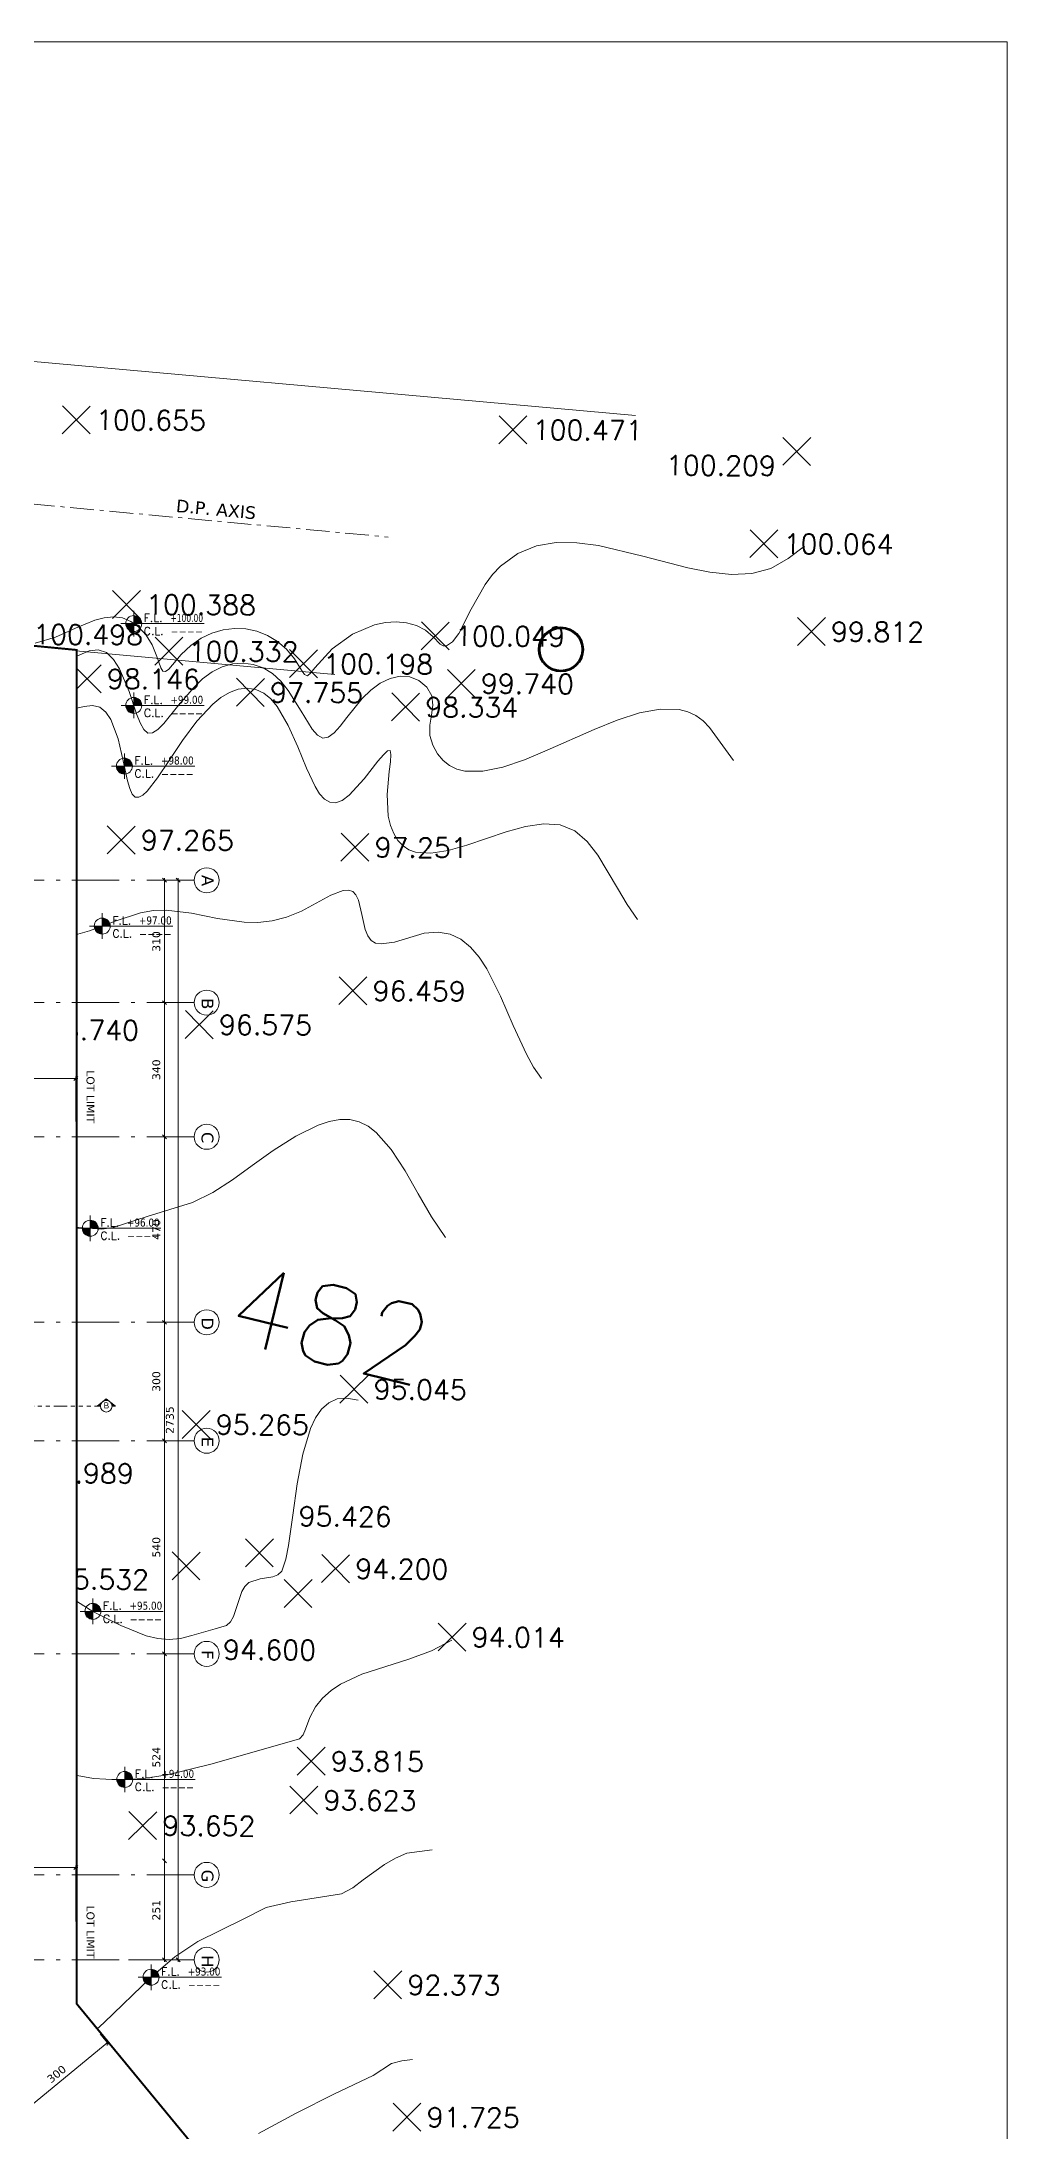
# Model space of a CAD drawing. Header units: inches. Extents: x -48 to 777, y -156 to 510.
# Drawn here: x 213.3 to 237.7, y 222.4 to 275.3 of the extents above; entities that cross this region are included whole.
import ezdxf
from ezdxf.enums import TextEntityAlignment as Align

# ---------------------------------------------------------------- set-up
doc = ezdxf.new("R2010")
doc.units = ezdxf.units.IN
doc.header["$MEASUREMENT"] = 0
doc.set_wipeout_variables(frame=1)
for name, pattern in [('ACAD_ISO06W100', [36, 24, -3, 0, -3, 0, -3, 0, -3]), ('ACAD_ISO10W100', [18, 12, -3, 0, -3]), ('HIDDEN', [0.375, 0.25, -0.125]), ('NUHA', [1.45, 0.75, -0.25, 0.2, -0.25])]:
    doc.linetypes.add(name, pattern=pattern)
doc.layers.get('Defpoints').update_dxf_attribs({"lineweight": 5})
for name, color, linetype, lineweight in [('A-ANNOTATION', 34, 'Continuous', 5), ('A-AXIS', 253, 'ACAD_ISO10W100', 5), ('A-AXIS ST', 251, 'ACAD_ISO10W100', 5), ('A-DIM', 9, 'Continuous', 5), ('A-HIDDEN', 254, 'HIDDEN', 5), ('A-LEVELS', 139, 'Continuous', 20), ('A-LIMIT LOT', 235, 'ACAD_ISO10W100', 20), ('A-LIMIT ROAD', 69, 'Continuous', 20), ('A-NOTES', 151, 'Continuous', 20), ('A-SIGNS1', 20, 'Continuous', 15), ('A-SIGNS2', 30, 'Continuous', 15), ('A-TEXT', 50, 'Continuous', 15)]:
    doc.layers.add(name, color=color, linetype=linetype, lineweight=lineweight)
doc.layers.add('pts pc', color=7, linetype='Continuous')
doc.styles.add('2mm', font='simplex.shx', dxfattribs={"height": 0.5})
doc.styles.add('5mm', font='simplex_.ttf', dxfattribs={"height": 5})
doc.styles.add('ROMAND', font='verdana.ttf')
doc.styles.add('ROMANS', font='romans__.ttf', dxfattribs={"height": 0.14})
doc.styles.add('Stretch', font='GOTHIC.TTF', dxfattribs={"width": 0.75, "height": 0.2})
doc.dimstyles.new('M-1.100', dxfattribs={"dimtxt": 0.2, "dimasz": 0.1, "dimexe": 0.05, "dimexo": 0.05, "dimgap": 0.1, "dimtad": 1, "dimlfac": 100, "dimrnd": 0.5, "dimzin": 9, "dimdsep": 46, "dimtxsty": 'ROMAND', "dimblk": 'OBLIQUE', "dimcen": 1, "dimdle": 0.05, "dimclrd": 256, "dimclre": 256, "dimclrt": 2, "dimadec": 0, "dimazin": 0, "dimtfac": 0.666667, "dimtmove": 2, "dimatfit": 3, "dimfxl": 0.04, "dimtolj": 1, "dimtzin": 5, "dimlwd": -1, "dimlwe": -1, "dimarcsym": 0})

# ---------------------------------------------------------------- blocks, each defined once
blk = doc.blocks.new('_Oblique')
at = {"color": 0, "linetype": 'ByBlock', "lineweight": -2}
blk.add_line((-0.5, -0.5), (0.5, 0.5), dxfattribs=at)
blk = doc.blocks.new('*D549')
at = {"layer": 'A-DIM', "transparency": 16777216}
for p, q in [((656.818, 330.269), (656.914, 330.269)), ((656.864, 330.319), (656.864, 327.119)), ((656.818, 327.169), (656.914, 327.169))]:
    blk.add_line(p, q, dxfattribs=at)
at = {"layer": 'Defpoints', "color": 0, "transparency": 16777216}
for p in [(656.768, 330.269), (656.768, 327.169), (656.864, 327.169)]:
    blk.add_point(p, dxfattribs=at)
at = {"layer": 'A-DIM', "transparency": 16777216, "xscale": 0.1, "yscale": 0.1, "zscale": 0.1}
for p, rotation in [((656.864, 330.269), 90), ((656.864, 327.169), 270)]:
    blk.add_blockref('_Oblique', p, dxfattribs=dict(at, rotation=rotation))
at = {"layer": 'A-DIM', "color": 2, "transparency": 16777216, "insert": (656.66, 328.719), "char_height": 0.2, "attachment_point": 5, "rotation": 90, "style": 'ROMAND'}
blk.add_mtext('\\A1;310', dxfattribs=at)
blk = doc.blocks.new('*D550')
at = {"layer": 'A-DIM', "transparency": 16777216}
for p, q in [((656.864, 327.219), (656.864, 323.719)), ((656.818, 327.169), (656.914, 327.169)), ((656.715, 323.769), (656.914, 323.769))]:
    blk.add_line(p, q, dxfattribs=at)
at = {"layer": 'Defpoints', "color": 0, "transparency": 16777216}
for p in [(656.768, 327.169), (656.665, 323.769), (656.864, 323.769)]:
    blk.add_point(p, dxfattribs=at)
at = {"layer": 'A-DIM', "transparency": 16777216, "xscale": 0.1, "yscale": 0.1, "zscale": 0.1}
for p, rotation in [((656.864, 327.169), 90), ((656.864, 323.769), 270)]:
    blk.add_blockref('_Oblique', p, dxfattribs=dict(at, rotation=rotation))
at = {"layer": 'A-DIM', "color": 2, "transparency": 16777216, "insert": (656.66, 325.469), "char_height": 0.2, "attachment_point": 5, "rotation": 90, "style": 'ROMAND'}
blk.add_mtext('\\A1;340', dxfattribs=at)
blk = doc.blocks.new('*D551')
at = {"layer": 'A-DIM', "transparency": 16777216}
for p, q in [((656.715, 323.769), (656.914, 323.769)), ((656.864, 323.819), (656.864, 319.019)), ((656.51, 319.069), (656.914, 319.069))]:
    blk.add_line(p, q, dxfattribs=at)
at = {"layer": 'Defpoints', "color": 0, "transparency": 16777216}
for p in [(656.665, 323.769), (656.46, 319.069), (656.864, 319.069)]:
    blk.add_point(p, dxfattribs=at)
at = {"layer": 'A-DIM', "transparency": 16777216, "xscale": 0.1, "yscale": 0.1, "zscale": 0.1}
for p, rotation in [((656.864, 323.769), 90), ((656.864, 319.069), 270)]:
    blk.add_blockref('_Oblique', p, dxfattribs=dict(at, rotation=rotation))
at = {"layer": 'A-DIM', "color": 2, "transparency": 16777216, "insert": (656.66, 321.419), "char_height": 0.2, "attachment_point": 5, "rotation": 90, "style": 'ROMAND'}
blk.add_mtext('\\A1;470', dxfattribs=at)
blk = doc.blocks.new('*D552')
at = {"layer": 'A-DIM', "transparency": 16777216}
for p, q in [((656.51, 319.069), (656.914, 319.069)), ((656.864, 319.119), (656.864, 316.018)), ((656.51, 316.068), (656.914, 316.068))]:
    blk.add_line(p, q, dxfattribs=at)
at = {"layer": 'Defpoints', "color": 0, "transparency": 16777216}
for p in [(656.46, 319.069), (656.46, 316.068), (656.864, 316.068)]:
    blk.add_point(p, dxfattribs=at)
at = {"layer": 'A-DIM', "transparency": 16777216, "xscale": 0.1, "yscale": 0.1, "zscale": 0.1}
for p, rotation in [((656.864, 319.069), 90), ((656.864, 316.068), 270)]:
    blk.add_blockref('_Oblique', p, dxfattribs=dict(at, rotation=rotation))
at = {"layer": 'A-DIM', "color": 2, "transparency": 16777216, "insert": (656.66, 317.569), "char_height": 0.2, "attachment_point": 5, "rotation": 90, "style": 'ROMAND'}
blk.add_mtext('\\A1;300', dxfattribs=at)
blk = doc.blocks.new('*D553')
at = {"layer": 'A-DIM', "transparency": 16777216}
for p, q in [((656.864, 316.118), (656.864, 310.618)), ((656.51, 316.068), (656.914, 316.068)), ((656.51, 310.668), (656.914, 310.668))]:
    blk.add_line(p, q, dxfattribs=at)
at = {"layer": 'Defpoints', "color": 0, "transparency": 16777216}
for p in [(656.46, 316.068), (656.46, 310.668), (656.864, 310.668)]:
    blk.add_point(p, dxfattribs=at)
at = {"layer": 'A-DIM', "transparency": 16777216, "xscale": 0.1, "yscale": 0.1, "zscale": 0.1}
for p, rotation in [((656.864, 316.068), 90), ((656.864, 310.668), 270)]:
    blk.add_blockref('_Oblique', p, dxfattribs=dict(at, rotation=rotation))
at = {"layer": 'A-DIM', "color": 2, "transparency": 16777216, "insert": (656.66, 313.368), "char_height": 0.2, "attachment_point": 5, "rotation": 90, "style": 'ROMAND'}
blk.add_mtext('\\A1;540', dxfattribs=at)
blk = doc.blocks.new('*D554')
at = {"layer": 'A-DIM', "transparency": 16777216}
for p, q in [((656.51, 310.668), (656.914, 310.668)), ((656.864, 310.718), (656.864, 305.376))]:
    blk.add_line(p, q, dxfattribs=at)
at = {"layer": 'Defpoints', "color": 0, "transparency": 16777216}
for p in [(656.46, 310.668), (656.864, 305.426), (656.864, 305.426)]:
    blk.add_point(p, dxfattribs=at)
at = {"layer": 'A-DIM', "transparency": 16777216, "xscale": 0.1, "yscale": 0.1, "zscale": 0.1}
for p, rotation in [((656.864, 310.668), 90), ((656.864, 305.426), 270)]:
    blk.add_blockref('_Oblique', p, dxfattribs=dict(at, rotation=rotation))
at = {"layer": 'A-DIM', "color": 2, "transparency": 16777216, "insert": (656.66, 308.047), "char_height": 0.2, "attachment_point": 5, "rotation": 90, "style": 'ROMAND'}
blk.add_mtext('\\A1;524', dxfattribs=at)
blk = doc.blocks.new('*D555')
at = {"layer": 'A-DIM', "transparency": 16777216}
for p, q in [((656.864, 302.868), (656.864, 305.476)), ((656.344, 302.918), (656.914, 302.918))]:
    blk.add_line(p, q, dxfattribs=at)
at = {"layer": 'Defpoints', "color": 0, "transparency": 16777216}
for p in [(656.864, 305.426), (656.864, 305.426), (656.294, 302.918)]:
    blk.add_point(p, dxfattribs=at)
at = {"layer": 'A-DIM', "transparency": 16777216, "xscale": 0.1, "yscale": 0.1, "zscale": 0.1}
for p, rotation in [((656.864, 305.426), 90), ((656.864, 302.918), 270)]:
    blk.add_blockref('_Oblique', p, dxfattribs=dict(at, rotation=rotation))
at = {"layer": 'A-DIM', "color": 2, "transparency": 16777216, "insert": (656.66, 304.172), "char_height": 0.2, "attachment_point": 5, "rotation": 90, "style": 'ROMAND'}
blk.add_mtext('\\A1;251', dxfattribs=at)
blk = doc.blocks.new('*D556')
at = {"layer": 'A-DIM', "transparency": 16777216}
for p, q in [((656.665, 330.269), (657.259, 330.269)), ((657.209, 302.868), (657.209, 330.319)), ((655.957, 302.918), (657.259, 302.918))]:
    blk.add_line(p, q, dxfattribs=at)
at = {"layer": 'Defpoints', "color": 0, "transparency": 16777216}
for p in [(656.615, 330.269), (657.209, 330.269), (655.907, 302.918)]:
    blk.add_point(p, dxfattribs=at)
at = {"layer": 'A-DIM', "transparency": 16777216, "xscale": 0.1, "yscale": 0.1, "zscale": 0.1}
for p, rotation in [((657.209, 330.269), 90), ((657.209, 302.918), 270)]:
    blk.add_blockref('_Oblique', p, dxfattribs=dict(at, rotation=rotation))
at = {"layer": 'A-DIM', "color": 2, "transparency": 16777216, "insert": (657.004, 316.593), "char_height": 0.2, "attachment_point": 5, "rotation": 90, "style": 'ROMAND'}
blk.add_mtext('\\A1;2735', dxfattribs=at)
blk = doc.blocks.new('*D974')
at = {"layer": 'A-DIM', "transparency": 16777216}
for p, q in [((-315969.27, -27907.07), (-315972.37, -27907.07)), ((-315972.32, -27908.161), (-315972.32, -27907.02)), ((-315969.32, -27908.161), (-315969.32, -27907.02))]:
    blk.add_line(p, q, dxfattribs=at)
at = {"layer": 'Defpoints', "color": 0, "transparency": 16777216}
for p in [(-315972.32, -27907.07), (-315972.32, -27908.211), (-315969.32, -27908.211)]:
    blk.add_point(p, dxfattribs=at)
at = {"layer": 'A-DIM', "transparency": 16777216, "xscale": 0.1, "yscale": 0.1, "zscale": 0.1}
for p, rotation in [((-315972.32, -27907.07), 179.9999999997916), ((-315969.32, -27907.07), 359.9999999997916)]:
    blk.add_blockref('_Oblique', p, dxfattribs=dict(at, rotation=rotation))
at = {"layer": 'A-DIM', "color": 2, "transparency": 16777216, "insert": (-315970.82, -27906.866), "char_height": 0.2, "attachment_point": 5, "style": 'ROMAND'}
blk.add_mtext('\\A1;300', dxfattribs=at)
blk = doc.blocks.new('*D975')
at = {"layer": 'A-DIM', "transparency": 16777216}
for p, q in [((-315969.27, -27927.068), (-315972.37, -27927.068)), ((-315972.32, -27928.435), (-315972.32, -27927.018)), ((-315969.32, -27928.435), (-315969.32, -27927.018))]:
    blk.add_line(p, q, dxfattribs=at)
at = {"layer": 'Defpoints', "color": 0, "transparency": 16777216}
for p in [(-315972.32, -27927.068), (-315972.32, -27928.485), (-315969.32, -27928.485)]:
    blk.add_point(p, dxfattribs=at)
at = {"layer": 'A-DIM', "transparency": 16777216, "xscale": 0.1, "yscale": 0.1, "zscale": 0.1, "rotation": 180}
blk.add_blockref('_Oblique', (-315972.32, -27927.068), dxfattribs=at)
at = {"layer": 'A-DIM', "transparency": 16777216, "xscale": 0.1, "yscale": 0.1, "zscale": 0.1}
blk.add_blockref('_Oblique', (-315969.32, -27927.068), dxfattribs=at)
at = {"layer": 'A-DIM', "color": 2, "transparency": 16777216, "insert": (-315970.82, -27926.864), "char_height": 0.2, "attachment_point": 5, "style": 'ROMAND'}
blk.add_mtext('\\A1;300', dxfattribs=at)
blk = doc.blocks.new('*D976')
at = {"layer": 'A-DIM', "transparency": 16777216}
for p, q in [((-315970.873, -27933.442), (-315968.481, -27931.47)), ((-315968.704, -27931.278), (-315968.488, -27931.541)), ((-315971.019, -27933.187), (-315970.803, -27933.449))]:
    blk.add_line(p, q, dxfattribs=at)
at = {"layer": 'Defpoints', "color": 0, "transparency": 16777216}
for p in [(-315968.736, -27931.24), (-315968.52, -27931.502), (-315971.051, -27933.148)]:
    blk.add_point(p, dxfattribs=at)
at = {"layer": 'A-DIM', "transparency": 16777216, "xscale": 0.1, "yscale": 0.1, "zscale": 0.1}
for p, rotation in [((-315968.52, -27931.502), 39.49825875317813), ((-315970.835, -27933.41), 219.4982587531782)]:
    blk.add_blockref('_Oblique', p, dxfattribs=dict(at, rotation=rotation))
at = {"layer": 'A-DIM', "color": 2, "transparency": 16777216, "insert": (-315969.807, -27932.299), "char_height": 0.2, "attachment_point": 5, "rotation": 39.4983, "style": 'ROMAND'}
blk.add_mtext('\\A1;300', dxfattribs=at)
blk = doc.blocks.new('GXFHGCGFCD')
at = {"layer": 'A-SIGNS1', "linetype": 'NUHA'}
h = blk.add_hatch(color=256, dxfattribs=at)
h.paths.add_polyline_path([(90.382, 61.33), (90.382, 61.17), (90.542, 61.17, 0.414214)])
h.paths.add_polyline_path([(90.382, 61.17), (90.222, 61.17, 0.414214), (90.382, 61.01)])
at = {"layer": 'A-SIGNS1'}
for p, q in [((90.382, 60.914), (90.382, 61.426)), ((90.126, 61.17), (91.79, 61.17))]:
    blk.add_line(p, q, dxfattribs=at)
blk.add_circle((90.382, 61.17), 0.16, dxfattribs=at)
blk = doc.blocks.new('DGXFHXFGDFD')
at = {"layer": 'A-SIGNS1'}
blk.add_blockref('GXFHGCGFCD', (0, 0), dxfattribs=at)
at = {"layer": 'A-SIGNS2', "linetype": 'NUHA', "style": 'ROMANS'}
for s, p in [('C.L.', (90.583, 60.941)), ('F.L.', (90.583, 61.203))]:
    blk.add_text(s, height=0.16, dxfattribs=at).set_placement(p)
at = {"layer": 'A-SIGNS2', "style": 'ROMANS', "width": 0.910135, "flags": 4}
for tag, p, p2 in [('NIV.BETON', (91.116, 60.941), (91.79, 60.941)), ('NIV.FINI', (91.116, 61.203), (91.79, 61.203))]:
    blk.add_attdef(tag, text='', height=0.16, dxfattribs=at).set_placement(p, p2, align=Align.FIT)
blk = doc.blocks.new('ZDGFHGCGFF')
h = blk.add_hatch(color=256)
h.paths.add_polyline_path([(94.086, 59.804), (94.151, 59.726, 0.223535), (94.086, 59.756)])
h.paths.add_polyline_path([(94.151, 59.726), (94.195, 59.673), (94.151, 59.619, 0.17452), (94.17, 59.673, 0.17452)])
h.paths.add_polyline_path([(94.086, 59.589, 0.223535), (94.151, 59.619), (94.086, 59.541)])
for p, q in [((94.086, 59.756), (94.086, 59.804)), ((94.086, 59.804), (94.195, 59.673)), ((94.195, 59.673), (94.086, 59.541)), ((94.086, 59.541), (94.086, 59.589))]:
    blk.add_line(p, q)
blk.add_circle((94.086, 59.673), 0.0839)
blk = doc.blocks.new('ZDGFHGCJHGHFG')
at = {"layer": 'A-SIGNS1', "rotation": 90}
blk.add_blockref('ZDGFHGCGFF', (154.078, -34.414), dxfattribs=at)
at = {"layer": 'A-SIGNS2', "linetype": 'ACAD_ISO06W100', "ltscale": 0.01, "style": 'Stretch', "flags": 12}
blk.add_attdef('A', text='', height=0.0883, dxfattribs=at).set_placement((94.407, 59.684), align=Align.MIDDLE)
blk = doc.blocks.new('AXIS')
at = {"layer": 'A-ANNOTATION', "linetype": 'Continuous'}
for centre in [(657.93576, 330.26919), (657.93576, 327.16933), (657.93576, 323.76934), (657.93576, 319.06933), (657.93576, 316.06777), (657.93576, 310.66777), (657.93576, 305.06777), (657.93576, 302.91777)]:
    blk.add_circle(centre, 0.31723, dxfattribs=at)
at = {"layer": 'A-AXIS ST', "ltscale": 0.1}
for p, q in [((657.61853, 330.26919), (627.81853, 330.26919)), ((657.61853, 327.16933), (627.81853, 327.16933)), ((657.61853, 323.76934), (627.81853, 323.76934)), ((657.61853, 319.06933), (627.81853, 319.06933)), ((657.61853, 316.06777), (627.81853, 316.06777)), ((657.61853, 310.66777), (627.81853, 310.66777)), ((657.61853, 305.06777), (627.81853, 305.06777)), ((657.61853, 302.91777), (627.81853, 302.91777))]:
    blk.add_line(p, q, dxfattribs=at)
at = {"layer": 'A-ANNOTATION', "char_height": 0.3, "width": 5.0170833, "attachment_point": 1, "rotation": 270, "style": 'ROMAND'}
for s, insert in [('\\pi2.3727;A', (658.11171, 332.77651)), ('\\pi2.3954;B', (658.10571, 329.67665)), ('\\pi2.3841;C', (658.10571, 326.27666)), ('\\pi2.3818;D', (658.10571, 321.57665)), ('\\pi2.4097;E', (658.10571, 318.57509)), ('\\pi2.4127;F', (658.10571, 313.17509)), ('\\pi2.3749;G', (658.10571, 307.57509)), ('\\pi2.3938;H', (658.10571, 305.42509))]:
    blk.add_mtext(s, dxfattribs=dict(at, insert=insert))
at = {"layer": 'A-DIM'}
for base, p1, p2, picture, middle in [((657.20851, 330.26919), (655.90711, 302.91777), (656.61547, 330.26919), '*D556', (657.00434, 316.59348)), ((656.86441, 327.16933), (656.76815, 330.26919), (656.76815, 327.16933), '*D549', (656.66024, 328.71926)), ((656.86441, 323.76934), (656.76815, 327.16933), (656.6654, 323.76934), '*D550', (656.66024, 325.46933)), ((656.86441, 319.06933), (656.6654, 323.76934), (656.45965, 319.06933), '*D551', (656.66031, 321.41933)), ((656.86441, 316.06777), (656.45965, 319.06933), (656.45965, 316.06777), '*D552', (656.66024, 317.56855)), ((656.86441, 310.66777), (656.45965, 316.06777), (656.45965, 310.66777), '*D553', (656.66031, 313.36777)), ((656.86441, 305.42568), (656.45965, 310.66777), (656.86441, 305.42568), '*D554', (656.66024, 308.04672)), ((655.9071052171, 302.9177665352), (656.294272528, 302.9177665352), (655.9071052171, 302.9177665352), '*D555', (656.6602429485, 304.1717239199))]:
    dim = blk.add_linear_dim(base=base, p1=p1, p2=p2, angle=90, dimstyle='M-1.100', dxfattribs=at)
    dim.commit()
    dim.dimension.update_dxf_attribs({"geometry": picture, "text_midpoint": middle})
blk = doc.blocks.new('LOT 688  TOPOGRAPHIC PLAN')
blk.add_circle((-315957.02695, -27896.2003), 0.55739)
at = {"layer": 'A-LEVELS', "color": 209, "linetype": 'Continuous'}
for points in [[(-315970.34632, -27896.03832), (-315969.83372, -27895.88825), (-315969.328, -27895.66317), (-315968.83606, -27895.45923), (-315968.59741, -27895.39524), (-315968.36479, -27895.37259), (-315968.13908, -27895.40322), (-315967.92293, -27895.49332), (-315967.72174, -27895.63988), (-315967.54119, -27895.83906), (-315967.38696, -27896.08704), (-315967.26469, -27896.37993), (-315967.16636, -27896.66709), (-315967.11125, -27896.75029), (-315967.04315, -27896.75954), (-315966.96086, -27896.69935), (-315966.86649, -27896.59221), (-315966.65023, -27896.32799), (-315966.40836, -27896.09788), (-315966.14712, -27895.9173), (-315965.87167, -27895.78576), (-315965.58715, -27895.70276), (-315965.29874, -27895.66779), (-315965.01159, -27895.68036), (-315964.73086, -27895.73996), (-315964.46171, -27895.84608), (-315964.20929, -27895.99823), (-315963.97877, -27896.1959), (-315963.7753, -27896.4386), (-315963.60364, -27896.72256), (-315963.52629, -27896.83938), (-315963.44684, -27896.8707), (-315963.36066, -27896.79445), (-315963.26715, -27896.66534), (-315962.8262, -27896.18084), (-315962.30783, -27895.81283), (-315961.75219, -27895.57988), (-315961.47294, -27895.51985), (-315961.19943, -27895.50053), (-315960.93667, -27895.52426), (-315960.6897, -27895.59335), (-315960.46352, -27895.71011), (-315960.26316, -27895.87688), (-315960.0901, -27896.06394), (-315960.00854, -27896.10785), (-315959.92861, -27896.11013), (-315959.77206, -27896.00815), (-315959.6172, -27895.79467), (-315959.29955, -27895.17986), (-315958.94996, -27894.5561), (-315958.7581, -27894.30229), (-315958.55534, -27894.08801), (-315958.11987, -27893.76797), (-315957.64895, -27893.57597), (-315957.14799, -27893.49196), (-315956.6224, -27893.49593), (-315956.07759, -27893.56784), (-315954.95196, -27893.83536), (-315953.81437, -27894.13428), (-315953.25463, -27894.24543), (-315952.71006, -27894.30219), (-315952.19151, -27894.27849), (-315951.71026, -27894.14778), (-315951.27418, -27893.89249), (-315950.85741, -27893.58452)], [(-315970.24124, -27919.61821), (-315969.59667, -27920.12754), (-315968.88848, -27920.57379), (-315968.18141, -27920.93593), (-315967.53711, -27921.19153), (-315967.24194, -27921.26538), (-315966.95573, -27921.29099), (-315966.67132, -27921.2602), (-315966.3837, -27921.18526), (-315965.78578, -27921.01778), (-315965.50124, -27920.93213), (-315965.40122, -27920.83568), (-315965.32625, -27920.70638), (-315965.10994, -27920.07493), (-315965.03499, -27919.94208), (-315964.93498, -27919.84067), (-315964.64819, -27919.74815), (-315964.32981, -27919.70178), (-315964.1978, -27919.64885), (-315964.10319, -27919.5527), (-315964.00156, -27919.25422), (-315963.93449, -27918.90155), (-315963.8199, -27918.13664), (-315963.70724, -27917.34545), (-315963.5676, -27916.59171), (-315963.37206, -27915.93916), (-315963.2443, -27915.67075), (-315963.09171, -27915.45153), (-315962.9107, -27915.28948), (-315962.69764, -27915.19256), (-315962.44891, -27915.16874), (-315962.16308, -27915.22149)]]:
    blk.add_lwpolyline(points, dxfattribs=at)
at = {"layer": 'A-LEVELS', "linetype": 'Continuous'}
for points in [[(-315970.4885, -27896.5576), (-315969.98591, -27896.58416), (-315969.73163, -27896.53987), (-315969.47526, -27896.44594), (-315968.97776, -27896.23902), (-315968.74974, -27896.2084), (-315968.5441, -27896.27921), (-315968.36391, -27896.45207), (-315968.20932, -27896.69341), (-315967.96811, -27897.26653), (-315967.78031, -27897.82844), (-315967.69174, -27898.05776), (-315967.59888, -27898.22736), (-315967.49585, -27898.31826), (-315967.37753, -27898.31606), (-315967.24287, -27898.23037), (-315967.09212, -27898.07871), (-315966.7434, -27897.64757), (-315966.3335, -27897.16281), (-315966.10626, -27896.94414), (-315965.86451, -27896.76463), (-315965.60983, -27896.63766), (-315965.34744, -27896.56495), (-315965.08322, -27896.54619), (-315964.82304, -27896.58106), (-315964.57278, -27896.66923), (-315964.33832, -27896.81038), (-315964.1254, -27897.00397), (-315963.93557, -27897.24092), (-315963.60998, -27897.76555), (-315963.32949, -27898.2223), (-315963.19602, -27898.37437), (-315963.06169, -27898.44847), (-315962.92254, -27898.42676), (-315962.77565, -27898.31678), (-315962.61872, -27898.14086), (-315962.44942, -27897.92151), (-315962.06452, -27897.44258), (-315961.84432, -27897.22801), (-315961.60554, -27897.05623), (-315961.35569, -27896.93728), (-315961.10323, -27896.87998), (-315960.85663, -27896.89316), (-315960.62438, -27896.98561), (-315960.42484, -27897.15457), (-315960.29768, -27897.37239), (-315960.27017, -27897.6121), (-315960.30518, -27897.86359), (-315960.34862, -27898.12122), (-315960.34683, -27898.37925), (-315960.27539, -27898.62668), (-315960.15712, -27898.84402), (-315960.01316, -27899.01654), (-315959.84794, -27899.145), (-315959.66305, -27899.2328), (-315959.46006, -27899.28335), (-315959.00612, -27899.28635), (-315958.49874, -27899.18127), (-315957.95054, -27898.99539), (-315957.37414, -27898.75599), (-315956.18725, -27898.22575), (-315955.60201, -27897.98946), (-315955.03907, -27897.80876), (-315954.51104, -27897.71094), (-315954.03056, -27897.72326), (-315953.8121, -27897.77925), (-315953.61025, -27897.873), (-315953.42654, -27898.00778), (-315953.25967, -27898.18059), (-315952.65648, -27899.01699)], [(-315970.43412, -27897.89397), (-315969.55528, -27897.75116), (-315969.1101, -27897.64982), (-315968.89537, -27897.61986), (-315968.71139, -27897.66637), (-315968.5591, -27897.78856), (-315968.43413, -27897.97172), (-315968.24849, -27898.46217), (-315968.1193, -27899.02013), (-315968.01137, -27899.52802), (-315967.95439, -27899.72644), (-315967.88953, -27899.86824), (-315967.81293, -27899.94115), (-315967.72387, -27899.94739), (-315967.62281, -27899.89456), (-315967.51021, -27899.79026), (-315967.25225, -27899.45765), (-315966.95367, -27899.01035), (-315966.61814, -27898.50919), (-315966.24936, -27898.01496), (-315965.85101, -27897.58848), (-315965.6419, -27897.41965), (-315965.42678, -27897.29055), (-315965.2061, -27897.2088), (-315964.98071, -27897.18189), (-315964.76023, -27897.21485), (-315964.55947, -27897.30828), (-315964.37933, -27897.45499), (-315964.21723, -27897.64592), (-315963.93678, -27898.12417), (-315963.69738, -27898.6705), (-315963.4783, -27899.21241), (-315963.25883, -27899.67738), (-315963.14246, -27899.85834), (-315963.01823, -27899.99287), (-315962.88353, -27900.07191), (-315962.73578, -27900.08639), (-315962.57239, -27900.02724), (-315962.39284, -27899.89176), (-315962.01446, -27899.47645), (-315961.66723, -27899.03492), (-315961.52662, -27898.86667), (-315961.41939, -27898.76667), (-315961.35405, -27898.75985), (-315961.33363, -27898.85924), (-315961.34608, -27899.04543), (-315961.37679, -27899.29349), (-315961.43466, -27899.87556), (-315961.40366, -27900.42358), (-315961.34655, -27900.65996), (-315961.26381, -27900.86666), (-315961.15704, -27901.04026), (-315961.02786, -27901.17735), (-315960.87792, -27901.27532), (-315960.70907, -27901.33646), (-315960.32259, -27901.3646), (-315959.88413, -27901.29449), (-315959.40945, -27901.15886), (-315958.41432, -27900.82196), (-315957.92534, -27900.68615), (-315957.46307, -27900.61573), (-315957.04324, -27900.64344), (-315956.67924, -27900.79694), (-315956.3661, -27901.06439), (-315956.09027, -27901.41541), (-315955.59604, -27902.24609), (-315955.3504, -27902.66474), (-315955.08759, -27903.04492)], [(-315970.95685, -27903.79566), (-315969.62603, -27903.51344), (-315968.97279, -27903.33161), (-315968.32633, -27903.08928), (-315967.6777, -27902.87668), (-315967.35432, -27902.81936), (-315967.032, -27902.80783), (-315966.38605, -27902.8839), (-315965.72991, -27903.01567), (-315965.05342, -27903.11142), (-315964.70438, -27903.11712), (-315964.34646, -27903.07942), (-315963.97837, -27902.98685), (-315963.59899, -27902.82828), (-315962.85599, -27902.42276), (-315962.54331, -27902.30469), (-315962.41316, -27902.29602), (-315962.30486, -27902.33206), (-315962.2214, -27902.42051), (-315962.16024, -27902.55738), (-315962.07486, -27902.9181), (-315961.98788, -27903.29588), (-315961.92471, -27903.45406), (-315961.83827, -27903.57198), (-315961.72347, -27903.6397), (-315961.58351, -27903.66321), (-315961.24775, -27903.61458), (-315960.48995, -27903.39326), (-315960.14227, -27903.3607), (-315959.83437, -27903.41489), (-315959.56154, -27903.54557), (-315959.31904, -27903.74239), (-315959.10213, -27903.99502), (-315958.90607, -27904.2931), (-315958.55749, -27904.98426), (-315958.23537, -27905.73311), (-315957.90176, -27906.4569), (-315957.71878, -27906.78352), (-315957.5187, -27907.07285)], [(-315970.44815, -27910.59939), (-315969.84858, -27910.71402), (-315969.24898, -27910.84433), (-315968.65878, -27910.8877), (-315968.37015, -27910.84475), (-315968.08543, -27910.75565), (-315967.50844, -27910.56673), (-315966.36561, -27910.21319), (-315965.846, -27909.96082), (-315965.35312, -27909.6427), (-315964.85291, -27909.2794), (-315964.31533, -27908.89421), (-315963.74783, -27908.53294), (-315963.17765, -27908.25333), (-315962.90013, -27908.16222), (-315962.63221, -27908.1132), (-315962.37734, -27908.11352), (-315962.13869, -27908.16977), (-315961.91636, -27908.28061), (-315961.7083, -27908.43911), (-315961.32655, -27908.87102), (-315960.97664, -27909.40933), (-315960.64176, -27909.99785), (-315960.30508, -27910.5804), (-315959.94981, -27911.10078)], [(-315970.22818, -27924.31779), (-315969.99912, -27924.47357), (-315969.47057, -27924.69569), (-315968.87465, -27924.81334), (-315968.24322, -27924.84429), (-315967.60816, -27924.80633), (-315966.99891, -27924.71692), (-315965.86111, -27924.43959), (-315963.64868, -27923.80732), (-315963.56175, -27923.70132), (-315963.50045, -27923.56149), (-315963.39131, -27923.25966), (-315963.24646, -27922.99566), (-315963.0652, -27922.77123), (-315962.85234, -27922.58122), (-315962.61269, -27922.42054), (-315962.07225, -27922.16669), (-315960.88138, -27921.78576), (-315960.30785, -27921.57684), (-315959.79413, -27921.30027)], [(-315970.23757, -27932.12643), (-315969.98511, -27932.04419), (-315969.72324, -27931.90935), (-315969.17541, -27931.5121), (-315968.60238, -27930.99518), (-315967.41388, -27929.84415), (-315966.815, -27929.33098), (-315966.22398, -27928.93818), (-315965.07657, -27928.37038), (-315964.50003, -27928.07408), (-315963.87019, -27927.93479), (-315962.58428, -27927.73491), (-315962.3039, -27927.57611), (-315962.03632, -27927.38134), (-315961.50181, -27926.98885), (-315961.22346, -27926.82507), (-315960.93009, -27926.70555), (-315960.29313, -27926.61484)], [(-315964.6911, -27933.80823), (-315963.73812, -27933.28715), (-315962.76112, -27932.80254), (-315961.78499, -27932.33216), (-315961.31905, -27932.03327), (-315961.06218, -27931.96013), (-315960.79214, -27931.92941)]]:
    blk.add_lwpolyline(points, dxfattribs=at)
at = {"layer": 'A-LIMIT LOT', "linetype": 'Continuous', "const_width": 0.1}
blk.add_lwpolyline([(-315996.80172, -27893.57917), (-315985.1164, -27950.2257), (-315970.22923, -27937.16678), (-315964.6636, -27941.43051), (-315964.08799, -27936.87852), (-315969.32038, -27930.53073), (-315969.32038, -27896.23659), (-315996.80172, -27893.57917)], dxfattribs=at)
at = {"layer": 'A-LIMIT ROAD', "linetype": 'Continuous'}
for points in [[(-315992.15526, -27887.07533), (-315973.78379, -27888.60145), (-315955.13582, -27890.27286)], [(-315969.32038, -27896.23659), (-315962.75939, -27896.83897)]]:
    blk.add_lwpolyline(points, dxfattribs=at)
at = {"layer": 'pts pc', "linetype": 'Continuous'}
for points in [[(-315968.95255, -27890.03178), (-315969.66333, -27890.73498)], [(-315968.95634, -27890.73877), (-315969.65954, -27890.02799)], [(-315957.88774, -27890.2831), (-315958.59852, -27890.9863)], [(-315957.89153, -27890.99009), (-315958.59473, -27890.27931)], [(-315950.69656, -27890.82966), (-315951.40734, -27891.53286)], [(-315950.70035, -27891.53665), (-315951.40355, -27890.82587)], [(-315951.52912, -27893.16923), (-315952.2399, -27893.87243)], [(-315951.53291, -27893.87622), (-315952.23611, -27893.16544)], [(-315967.68361, -27894.70965), (-315968.39439, -27895.41285)], [(-315967.6874, -27895.41664), (-315968.3906, -27894.70586)], [(-315959.85577, -27895.50663), (-315960.56655, -27896.20983)], [(-315959.85956, -27896.21362), (-315960.56276, -27895.50284)], [(-315950.32703, -27895.39471), (-315951.03781, -27896.09791)], [(-315950.33082, -27896.1017), (-315951.03402, -27895.39092)], [(-315966.60493, -27895.89245), (-315967.31571, -27896.59565)], [(-315966.60872, -27896.59944), (-315967.31192, -27895.88866)], [(-315968.67571, -27896.59136), (-315969.38649, -27897.29456)], [(-315968.6795, -27897.29835), (-315969.3827, -27896.58757)], [(-315963.19558, -27896.20973), (-315963.90636, -27896.91293)], [(-315963.19937, -27896.91672), (-315963.90257, -27896.20594)], [(-315964.54149, -27896.93553), (-315965.25227, -27897.63873)], [(-315964.54528, -27897.64252), (-315965.24848, -27896.93174)], [(-315959.19922, -27896.71216), (-315959.91, -27897.41536)], [(-315959.20301, -27897.41915), (-315959.90621, -27896.70837)], [(-315960.60843, -27897.30662), (-315961.31921, -27898.00982)], [(-315960.61222, -27898.01361), (-315961.31542, -27897.30283)], [(-315967.8146, -27900.67704), (-315968.52538, -27901.38024)], [(-315967.81839, -27901.38403), (-315968.52159, -27900.67325)], [(-315961.8925, -27900.86179), (-315962.60328, -27901.56499)], [(-315961.89629, -27901.56878), (-315962.59949, -27900.858)], [(-315961.94199, -27904.49757), (-315962.65277, -27905.20077)], [(-315961.94578, -27905.20456), (-315962.64898, -27904.49378)], [(-315965.83566, -27905.35671), (-315966.54644, -27906.05991)], [(-315965.83945, -27906.0637), (-315966.54265, -27905.35292)], [(-315961.91613, -27914.59586), (-315962.62691, -27915.29906)], [(-315961.91992, -27915.30285), (-315962.62312, -27914.59207)], [(-315965.91597, -27915.48743), (-315966.62675, -27916.19063)], [(-315965.91976, -27916.19442), (-315966.62296, -27915.48364)], [(-315964.31137, -27918.73908), (-315965.02215, -27919.44228)], [(-315964.31516, -27919.44607), (-315965.01836, -27918.73529)], [(-315966.17119, -27919.07211), (-315966.88197, -27919.77531)], [(-315966.17498, -27919.7791), (-315966.87818, -27919.06832)], [(-315962.3825, -27919.14142), (-315963.09328, -27919.84462)], [(-315962.38629, -27919.84841), (-315963.08949, -27919.13763)], [(-315963.33289, -27919.77034), (-315964.04367, -27920.47354)], [(-315963.33668, -27920.47733), (-315964.03988, -27919.76655)], [(-315959.43175, -27920.87427), (-315960.14253, -27921.57746)], [(-315959.43554, -27921.58125), (-315960.13874, -27920.87048)], [(-315963.00166, -27924.01917), (-315963.71244, -27924.72237)], [(-315963.00545, -27924.72616), (-315963.70865, -27924.01538)], [(-315963.18895, -27925.00518), (-315963.89973, -27925.70838)], [(-315963.19274, -27925.71217), (-315963.89594, -27925.00139)], [(-315967.27047, -27925.65031), (-315967.98125, -27926.35351)], [(-315967.27426, -27926.3573), (-315967.97746, -27925.64652)], [(-315961.06101, -27929.68666), (-315961.77179, -27930.38986)], [(-315961.0648, -27930.39365), (-315961.768, -27929.68287)], [(-315960.57398, -27933.03932), (-315961.28476, -27933.74252)], [(-315960.57777, -27933.74631), (-315961.28097, -27933.03553)]]:
    blk.add_lwpolyline(points, dxfattribs=at)
at = {"layer": 'pts pc'}
for radius in [0.56929, 0.53116]:
    blk.add_circle((-315957.02695, -27896.2003), radius, dxfattribs=at)
at = {"layer": 'A-NOTES', "linetype": 'Continuous', "style": '5mm'}
blk.add_text('482', height=2, rotation=346.245633, dxfattribs=at).set_placement((-315965.60289, -27913.67491))
at = {"layer": 'A-TEXT', "insert": (-315966.76279, -27892.39731), "char_height": 0.32, "width": 71.8076328, "attachment_point": 1, "rotation": 354.696245, "style": 'ROMAND'}
blk.add_mtext('D.P. AXIS', dxfattribs=at)
at = {"layer": 'pts pc', "color": 1, "char_height": 0.5, "attachment_point": 1, "rotation": 359.692852, "style": '2mm'}
for s, insert, width in [('\\Fsimplex.shx;\\W1.0000000000;\\T1.0000000000;\\o\\l100.655', (-315968.80661, -27890.13607), 3.452381), ('\\Fsimplex.shx;\\W1.0000000000;\\T1.0000000000;\\o\\l100.471', (-315957.74179, -27890.38739), 3.3571429), ('\\Fsimplex.shx;\\W1.0000000000;\\T1.0000000000;\\o\\l100.209', (-315954.3649, -27891.28322), 3.452381), ('\\Fsimplex.shx;\\W1.0000000000;\\T1.0000000000;\\o\\l100.064', (-315951.38317, -27893.27351), 3.452381), ('\\Fsimplex.shx;\\W1.0000000000;\\T1.0000000000;\\o\\l100.388', (-315967.53766, -27894.81394), 3.452381), ('\\Fsimplex.shx;\\W1.0000000000;\\T1.0000000000;\\o\\l100.498', (-315970.39975, -27895.56861), 3.452381), ('\\Fsimplex.shx;\\W1.0000000000;\\T1.0000000000;\\o\\l100.049', (-315959.70982, -27895.61091), 3.452381), ('\\Fsimplex.shx;\\W1.0000000000;\\T1.0000000000;\\o\\l99.812', (-315950.18109, -27895.49899), 2.9761905), ('\\Fsimplex.shx;\\W1.0000000000;\\T1.0000000000;\\o\\l100.332', (-315966.45899, -27895.99674), 3.452381), ('\\Fsimplex.shx;\\W1.0000000000;\\T1.0000000000;\\o\\l100.198', (-315963.04964, -27896.31402), 3.3571429), ('\\Fsimplex.shx;\\W1.0000000000;\\T1.0000000000;\\o\\l98.146', (-315968.52977, -27896.69565), 2.9761905), ('\\Fsimplex.shx;\\W1.0000000000;\\T1.0000000000;\\o\\l97.755', (-315964.39555, -27897.03981), 3.0714286), ('\\Fsimplex.shx;\\W1.0000000000;\\T1.0000000000;\\o\\l99.740', (-315959.05328, -27896.81645), 3.0714286), ('\\Fsimplex.shx;\\W1.0000000000;\\T1.0000000000;\\o\\l98.334', (-315960.46248, -27897.4109), 3.0714286), ('\\Fsimplex.shx;\\W1.0000000000;\\T1.0000000000;\\o\\l97.265', (-315967.66866, -27900.78132), 3.0714286), ('\\Fsimplex.shx;\\W1.0000000000;\\T1.0000000000;\\o\\l97.251', (-315961.74656, -27900.96607), 2.9761905), ('\\Fsimplex.shx;\\W1.0000000000;\\T1.0000000000;\\o\\l96.459', (-315961.79605, -27904.60186), 3.0714286), ('\\Fsimplex.shx;\\W1.0000000000;\\T1.0000000000;\\o\\l96.740', (-315970.07447, -27905.59049), 3.0714286), ('\\Fsimplex.shx;\\W1.0000000000;\\T1.0000000000;\\o\\l96.575', (-315965.68971, -27905.461), 3.0714286), ('\\Fsimplex.shx;\\W1.0000000000;\\T1.0000000000;\\o\\l95.045', (-315961.77019, -27914.70014), 3.0714286), ('\\Fsimplex.shx;\\W1.0000000000;\\T1.0000000000;\\o\\l95.265', (-315965.77002, -27915.59171), 3.0714286), ('\\Fsimplex.shx;\\W1.0000000000;\\T1.0000000000;\\o\\l94.989', (-315970.20666, -27916.81895), 3.0714286), ('\\Fsimplex.shx;\\W1.0000000000;\\T1.0000000000;\\o\\l95.426', (-315963.67157, -27917.91461), 3.0714286), ('\\Fsimplex.shx;\\W1.0000000000;\\T1.0000000000;\\o\\l94.200', (-315962.23656, -27919.24571), 3.0714286), ('\\Fsimplex.shx;\\W1.0000000000;\\T1.0000000000;\\o\\l95.532', (-315969.81934, -27919.50936), 3.0714286), ('\\Fsimplex.shx;\\W1.0000000000;\\T1.0000000000;\\o\\l94.014', (-315959.28581, -27920.97855), 2.9761905), ('\\Fsimplex.shx;\\W1.0000000000;\\T1.0000000000;\\o\\l94.600', (-315965.58697, -27921.29583), 3.0714286), ('\\Fsimplex.shx;\\W1.0000000000;\\T1.0000000000;\\o\\l93.815', (-315962.85572, -27924.12346), 2.9761905), ('\\Fsimplex.shx;\\W1.0000000000;\\T1.0000000000;\\o\\l93.623', (-315963.04301, -27925.10947), 3.0714286), ('\\Fsimplex.shx;\\W1.0000000000;\\T1.0000000000;\\o\\l93.652', (-315967.12452, -27925.7546), 3.0714286), ('\\Fsimplex.shx;\\W1.0000000000;\\T1.0000000000;\\o\\l93.182', (-315971.95932, -27926.44969), 2.9761905), ('\\Fsimplex.shx;\\W1.0000000000;\\T1.0000000000;\\o\\l92.373', (-315960.91507, -27929.79094), 3.0714286), ('\\Fsimplex.shx;\\W1.0000000000;\\T1.0000000000;\\o\\l91.725', (-315960.42804, -27933.1436), 2.9761905)]:
    blk.add_mtext(s, dxfattribs=dict(at, insert=insert, width=width))
at = {"linetype": 'Continuous'}
blk.add_wipeout([(-315996.80172, -27893.57917), (-315969.32038, -27896.23659), (-315969.32038, -27930.53073), (-315964.08799, -27936.87852), (-315964.6636, -27941.43051), (-315970.22923, -27937.16678), (-315985.1164, -27950.2257)], dxfattribs=at).dxf.layer = 'A-LIMIT LOT'
at = {"layer": 'A-HIDDEN', "linetype": 'ACAD_ISO10W100', "ltscale": 0.05}
blk.add_line((-316003.31537, -27889.46215), (-315961.40493, -27893.35283), dxfattribs=at)
at = {"layer": 'A-SIGNS1'}
ref = blk.add_blockref('DGXFHXFGDFD', (-316082.38474, -27973.05914), dxfattribs=dict(at, xscale=1.267200000000003, yscale=1.267200000000003, zscale=1.267200000000003))
ref.add_attrib('NIV.FINI', '+100.00', dxfattribs={"layer": 'A-SIGNS2', "height": 0.202752, "style": 'ROMAND', "width": 0.680836}).set_placement((-315966.92272, -27895.50252), (-315966.09475, -27895.50252), align=Align.FIT)
ref.add_attrib('NIV.BETON', '----', dxfattribs={"layer": 'A-SIGNS2', "height": 0.202752, "style": 'ROMAND', "width": 1.634557}).set_placement((-315966.92272, -27895.83429), (-315966.09475, -27895.83429), align=Align.FIT)
ref = blk.add_blockref('DGXFHXFGDFD', (-316082.38242, -27975.13314), dxfattribs=dict(at, xscale=1.267200000000003, yscale=1.267200000000003, zscale=1.267200000000003))
ref.add_attrib('NIV.FINI', '+99.00', dxfattribs={"layer": 'A-SIGNS2', "height": 0.202752, "style": 'ROMAND', "width": 0.797031}).set_placement((-315966.9204, -27897.57653), (-315966.09243, -27897.57653), align=Align.FIT)
ref.add_attrib('NIV.BETON', '----', dxfattribs={"layer": 'A-SIGNS2', "height": 0.202752, "style": 'ROMAND', "width": 1.634557}).set_placement((-315966.9204, -27897.9083), (-315966.09243, -27897.9083), align=Align.FIT)
ref = blk.add_blockref('DGXFHXFGDFD', (-316082.62198, -27976.6724), dxfattribs=dict(at, xscale=1.267200000000003, yscale=1.267200000000003, zscale=1.267200000000003))
ref.add_attrib('NIV.FINI', '+98.00', dxfattribs={"layer": 'A-SIGNS2', "height": 0.202752, "style": 'ROMAND', "width": 0.797031}).set_placement((-315967.15996, -27899.11579), (-315966.33199, -27899.11579), align=Align.FIT)
ref.add_attrib('NIV.BETON', '----', dxfattribs={"layer": 'A-SIGNS2', "height": 0.202752, "style": 'ROMAND', "width": 1.634557}).set_placement((-315967.15996, -27899.44756), (-315966.33199, -27899.44756), align=Align.FIT)
ref = blk.add_blockref('DGXFHXFGDFD', (-316083.18146, -27980.72521), dxfattribs=dict(at, xscale=1.267200000000003, yscale=1.267200000000003, zscale=1.267200000000003))
ref.add_attrib('NIV.FINI', '+97.00', dxfattribs={"layer": 'A-SIGNS2', "height": 0.202752, "style": 'ROMAND', "width": 0.797031}).set_placement((-315967.71944, -27903.1686), (-315966.89147, -27903.1686), align=Align.FIT)
ref.add_attrib('NIV.BETON', '----', dxfattribs={"layer": 'A-SIGNS2', "height": 0.202752, "style": 'ROMAND', "width": 1.634557}).set_placement((-315967.71944, -27903.50036), (-315966.89147, -27903.50036), align=Align.FIT)
ref = blk.add_blockref('DGXFHXFGDFD', (-316083.48578, -27988.38078), dxfattribs=dict(at, xscale=1.267200000000003, yscale=1.267200000000003, zscale=1.267200000000003))
ref.add_attrib('NIV.FINI', '+96.00', dxfattribs={"layer": 'A-SIGNS2', "height": 0.202752, "style": 'ROMAND', "width": 0.797031}).set_placement((-315968.02376, -27910.82416), (-315967.19579, -27910.82416), align=Align.FIT)
ref.add_attrib('NIV.BETON', '----', dxfattribs={"layer": 'A-SIGNS2', "height": 0.202752, "style": 'ROMAND', "width": 1.634557}).set_placement((-315968.02376, -27911.15593), (-315967.19579, -27911.15593), align=Align.FIT)
ref = blk.add_blockref('DGXFHXFGDFD', (-316083.42038, -27998.08855), dxfattribs=dict(at, xscale=1.267200000000003, yscale=1.267200000000003, zscale=1.267200000000003))
ref.add_attrib('NIV.FINI', '+95.00', dxfattribs={"layer": 'A-SIGNS2', "height": 0.202752, "style": 'ROMAND', "width": 0.797031}).set_placement((-315967.95836, -27920.53194), (-315967.1304, -27920.53194), align=Align.FIT)
ref.add_attrib('NIV.BETON', '----', dxfattribs={"layer": 'A-SIGNS2', "height": 0.202752, "style": 'ROMAND', "width": 1.634557}).set_placement((-315967.95836, -27920.86371), (-315967.1304, -27920.86371), align=Align.FIT)
ref = blk.add_blockref('DGXFHXFGDFD', (-316082.61192, -28002.3493), dxfattribs=dict(at, xscale=1.267200000000003, yscale=1.267200000000003, zscale=1.267200000000003))
ref.add_attrib('NIV.FINI', '+94.00', dxfattribs={"layer": 'A-SIGNS2', "height": 0.202752, "style": 'ROMAND', "width": 0.797031}).set_placement((-315967.1499, -27924.79269), (-315966.32194, -27924.79269), align=Align.FIT)
ref.add_attrib('NIV.BETON', '----', dxfattribs={"layer": 'A-SIGNS2', "height": 0.202752, "style": 'ROMAND', "width": 1.634557}).set_placement((-315967.1499, -27925.12445), (-315966.32194, -27925.12445), align=Align.FIT)
ref = blk.add_blockref('DGXFHXFGDFD', (-316081.94578, -28007.35891), dxfattribs=dict(at, xscale=1.267200000000003, yscale=1.267200000000003, zscale=1.267200000000003))
ref.add_attrib('NIV.FINI', '+93.00', dxfattribs={"layer": 'A-SIGNS2', "height": 0.202752, "style": 'ROMAND', "width": 0.797031}).set_placement((-315966.48376, -27929.80229), (-315965.65579, -27929.80229), align=Align.FIT)
ref.add_attrib('NIV.BETON', '----', dxfattribs={"layer": 'A-SIGNS2', "height": 0.202752, "style": 'ROMAND', "width": 1.634557}).set_placement((-315966.48376, -27930.13406), (-315965.65579, -27930.13406), align=Align.FIT)
at = {"layer": 'A-TEXT', "char_height": 0.2, "width": 7.1807633, "attachment_point": 1, "rotation": 270, "style": 'ROMAND'}
for insert in [(-315968.84803, -27906.86312, 93), (-315968.84803, -27928.02741, 93)]:
    blk.add_mtext('LOT LIMIT', dxfattribs=dict(at, insert=insert))
at = {"layer": 'A-DIM'}
for p1, p2, distance, picture, middle in [((-315969.32038, -27908.21129), (-315972.32038, -27908.21129), -1.14156, '*D974', (-315970.82038, -27906.86557)), ((-315969.32038, -27928.48546), (-315972.32038, -27928.48546), -1.41759, '*D975', (-315970.82038, -27926.86371)), ((-315971.05075, -27933.14806), (-315968.73582, -27931.2399), -0.33995, '*D976', (-315969.80692, -27932.29876))]:
    dim = blk.add_aligned_dim(p1=p1, p2=p2, distance=distance, dimstyle='M-1.100', dxfattribs=at)
    dim.commit()
    dim.dimension.update_dxf_attribs({"geometry": picture, "text_midpoint": middle})

msp = doc.modelspace()

# ---------------------------------------------------------------- block references
at = {"layer": 'pts pc'}
msp.add_blockref('LOT 688  TOPOGRAPHIC PLAN', (316183.44716, 28156.10823), dxfattribs=at)

# ---------------------------------------------------------------- next in the draw order: linework, layer by layer
at = {"layer": 'A-AXIS', "linetype": 'ACAD_ISO06W100', "ltscale": 0.014}
msp.add_line((190.77664, 240.73298), (214.66993, 240.73298), dxfattribs=at)
at = {"layer": 'A-DIM'}
msp.add_lwpolyline([(169.94984, 275.30529), (237.72696, 275.30529), (237.72696, 193.41823), (169.94984, 193.41823)], close=True, dxfattribs=at)

# ---------------------------------------------------------------- next in the draw order: block references
msp.add_blockref('AXIS', (-440.49175, -76.21088), dxfattribs=at)
at = {"layer": 'A-SIGNS1'}
ref = msp.add_blockref('ZDGFHGCJHGHFG', (49.69129, 136.30606), dxfattribs=dict(at, xscale=1.75, yscale=1.75, zscale=1.75))
ref.add_attrib('A', 'B', dxfattribs={"layer": 'A-SIGNS2', "linetype": 'ACAD_ISO06W100', "ltscale": 0.01, "height": 0.15457, "style": 'Stretch'}).set_placement((214.90333, 240.7525), align=Align.MIDDLE)

doc.saveas('drawing.dxf')
